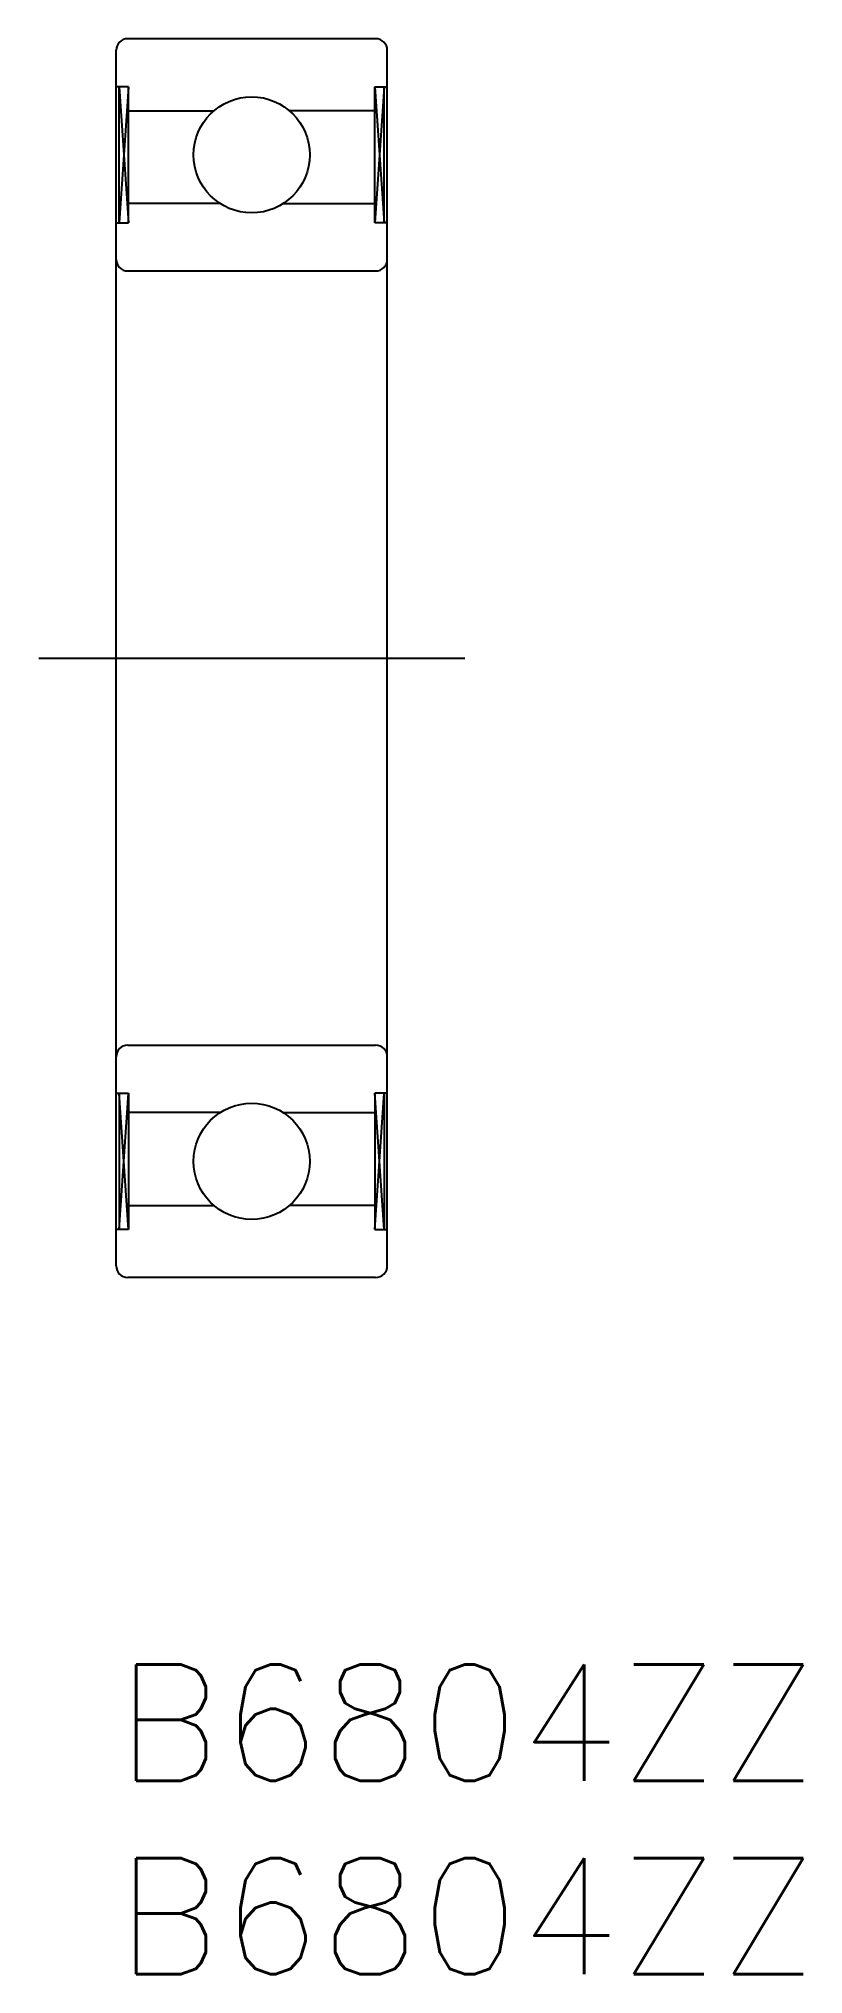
# Model space of a CAD drawing. Extents: x -2 to 17.7, y -8 to 42.
import ezdxf

# ---------------------------------------------------------------- set-up
doc = ezdxf.new("R2010")
doc.units = 0
doc.header["$LTSCALE"] = 0.5
doc.linetypes.add('CENTER', pattern=[50.8, 31.75, -6.35, 6.35, -6.35])
for name, color, linetype in [('MSM_CENTER', 1, 'CENTER'), ('MSM_CONTINUOUS', 7, 'CONTINUOUS'), ('MSM_NARROW', 5, 'CONTINUOUS'), ('MSM_PART_NUMBER', 7, 'CONTINUOUS')]:
    doc.layers.add(name, color=color, linetype=linetype)
doc.styles.get("Standard").update_dxf_attribs({"font": 'txt.shx', "height": 3, "bigfont": 'bigfont.shx'})

# ---------------------------------------------------------------- blocks, each defined once
blk = doc.blocks.new('*U2')
at = {"layer": 'MSM_PART_NUMBER'}
blk.add_text('B6804ZZ', height=3, dxfattribs=at).set_placement((0, -3))
blk = doc.blocks.new('*U3')
at = {"layer": 'MSM_PART_NUMBER'}
blk.add_text('B6804ZZ', height=3, dxfattribs=at).set_placement((0, -8))

msp = doc.modelspace()

# ---------------------------------------------------------------- linework, layer by layer
at = {"layer": 'MSM_CENTER'}
msp.add_line((-2, 26), (9, 26), dxfattribs=at)
at = {"layer": 'MSM_CONTINUOUS'}
for p, q in [((6.7, 42), (0.3, 42)), ((0, 10.3), (0, 41.7)), ((7, 10.3), (7, 41.7)), ((0.322, 40.76), (0, 40.76)), ((0.081, 37.24), (0.081, 40.76)), ((0.322, 37.24), (0.322, 40.76)), ((6.678, 40.76), (7, 40.76)), ((6.678, 37.24), (6.678, 40.76)), ((6.92, 37.24), (6.92, 40.76)), ((0.322, 40.14), (2.525, 40.14)), ((6.678, 40.14), (4.475, 40.14)), ((2.686, 37.74), (0.322, 37.74)), ((4.314, 37.74), (6.678, 37.74)), ((0, 37.24), (0.322, 37.24)), ((7, 37.24), (6.678, 37.24)), ((0.3, 36), (6.7, 36)), ((0.3, 16), (6.7, 16)), ((0, 14.76), (0.322, 14.76)), ((0.081, 14.76), (0.081, 11.24)), ((0.322, 14.76), (0.322, 11.24)), ((7, 14.76), (6.678, 14.76)), ((6.678, 14.76), (6.678, 11.24)), ((6.92, 14.76), (6.92, 11.24)), ((2.686, 14.26), (0.322, 14.26)), ((4.314, 14.26), (6.678, 14.26)), ((0.322, 11.86), (2.525, 11.86)), ((6.678, 11.86), (4.475, 11.86)), ((0.322, 11.24), (0, 11.24)), ((6.678, 11.24), (7, 11.24)), ((6.7, 10), (0.3, 10))]:
    msp.add_line(p, q, dxfattribs=at)
for centre in [(3.5, 39), (3.5, 13)]:
    msp.add_circle(centre, 1.5, dxfattribs=at)
for centre, start, end in [((0.3, 41.7), 90, 180), ((6.7, 41.7), 0, 90), ((0.3, 36.3), 180, 270), ((6.7, 36.3), 270, 0), ((0.3, 15.7), 90, 180), ((6.7, 15.7), 0, 90), ((0.3, 10.3), 180, 270), ((6.7, 10.3), 270, 0)]:
    msp.add_arc(centre, 0.3, start, end, dxfattribs=at)
at = {"layer": 'MSM_NARROW'}
for p, q in [((0.081, 40.76), (0.322, 37.24)), ((0.322, 40.76), (0.081, 37.24)), ((6.92, 40.76), (6.678, 37.24)), ((6.678, 40.76), (6.92, 37.24)), ((0.081, 11.24), (0.322, 14.76)), ((0.322, 11.24), (0.081, 14.76)), ((6.92, 11.24), (6.678, 14.76)), ((6.678, 11.24), (6.92, 14.76))]:
    msp.add_line(p, q, dxfattribs=at)

# ---------------------------------------------------------------- block references
at = {"layer": 'MSM_CONTINUOUS'}
for name in ['*U2', '*U3']:
    msp.add_blockref(name, (0, 0), dxfattribs=at)

doc.saveas('drawing.dxf')
